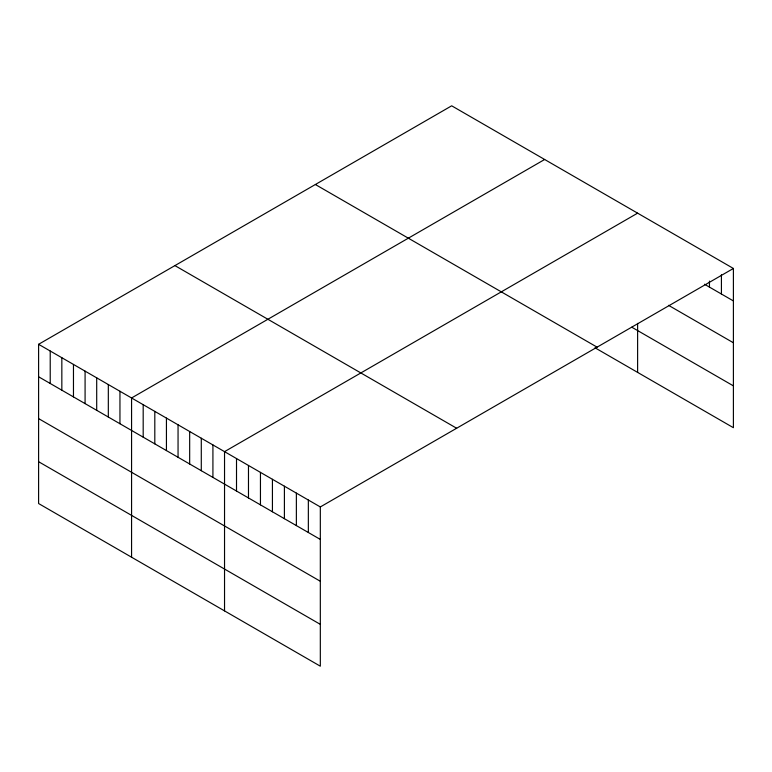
<?xml version="1.0" encoding="UTF-8"?>
<svg xmlns="http://www.w3.org/2000/svg" width="772" height="772" viewBox="0 0 772 772"><rect width="100%" height="100%" fill="white"/><g stroke="black" fill="none" stroke-linecap="round" stroke-linejoin="round"><path stroke-width="1.16" d="M733.4 268.463L320.322 506.943L320.322 666.188L38.6 503.537L38.6 344.302L451.678 105.812L733.4 268.463L733.4 427.698L595.009 347.796M544.646 159.486L131.568 397.976L131.568 557.22M637.614 213.159L224.536 451.649L224.536 610.893M704.469 284.231L733.4 300.935M668.542 305.326L733.4 342.768M631.805 327.212L733.4 385.865M315.362 184.508L597.084 347.159M174.916 265.597L456.638 428.248M38.6 344.302L320.322 506.943M38.6 376.775L320.322 539.425M38.6 418.607L320.322 581.258M38.6 461.704L320.322 624.355M721.424 274.774L721.424 294.016M709.458 281.095L709.458 287.107M637.614 323.381L637.614 372.403M308.346 500.034L308.346 532.506M296.371 493.125L296.371 525.597M284.405 486.215L284.405 518.688M272.429 479.296L272.429 511.768M260.453 472.387L260.453 504.859M248.478 465.477L248.478 497.95M236.512 458.558L236.512 491.031M212.918 444.942L212.918 477.414M201.289 438.226L201.289 470.708M189.671 431.519L189.671 463.991M178.052 424.812L178.052 457.285M166.434 418.106L166.434 450.578M154.805 411.389L154.805 443.861M143.187 404.682L143.187 437.155M119.95 391.259L119.95 423.741M108.321 384.553L108.321 417.025M96.703 377.846L96.703 410.318M85.084 371.139L85.084 403.611M73.465 364.423L73.465 396.904M61.837 357.716L61.837 390.188M50.219 351.009L50.219 383.481"/></g></svg>
